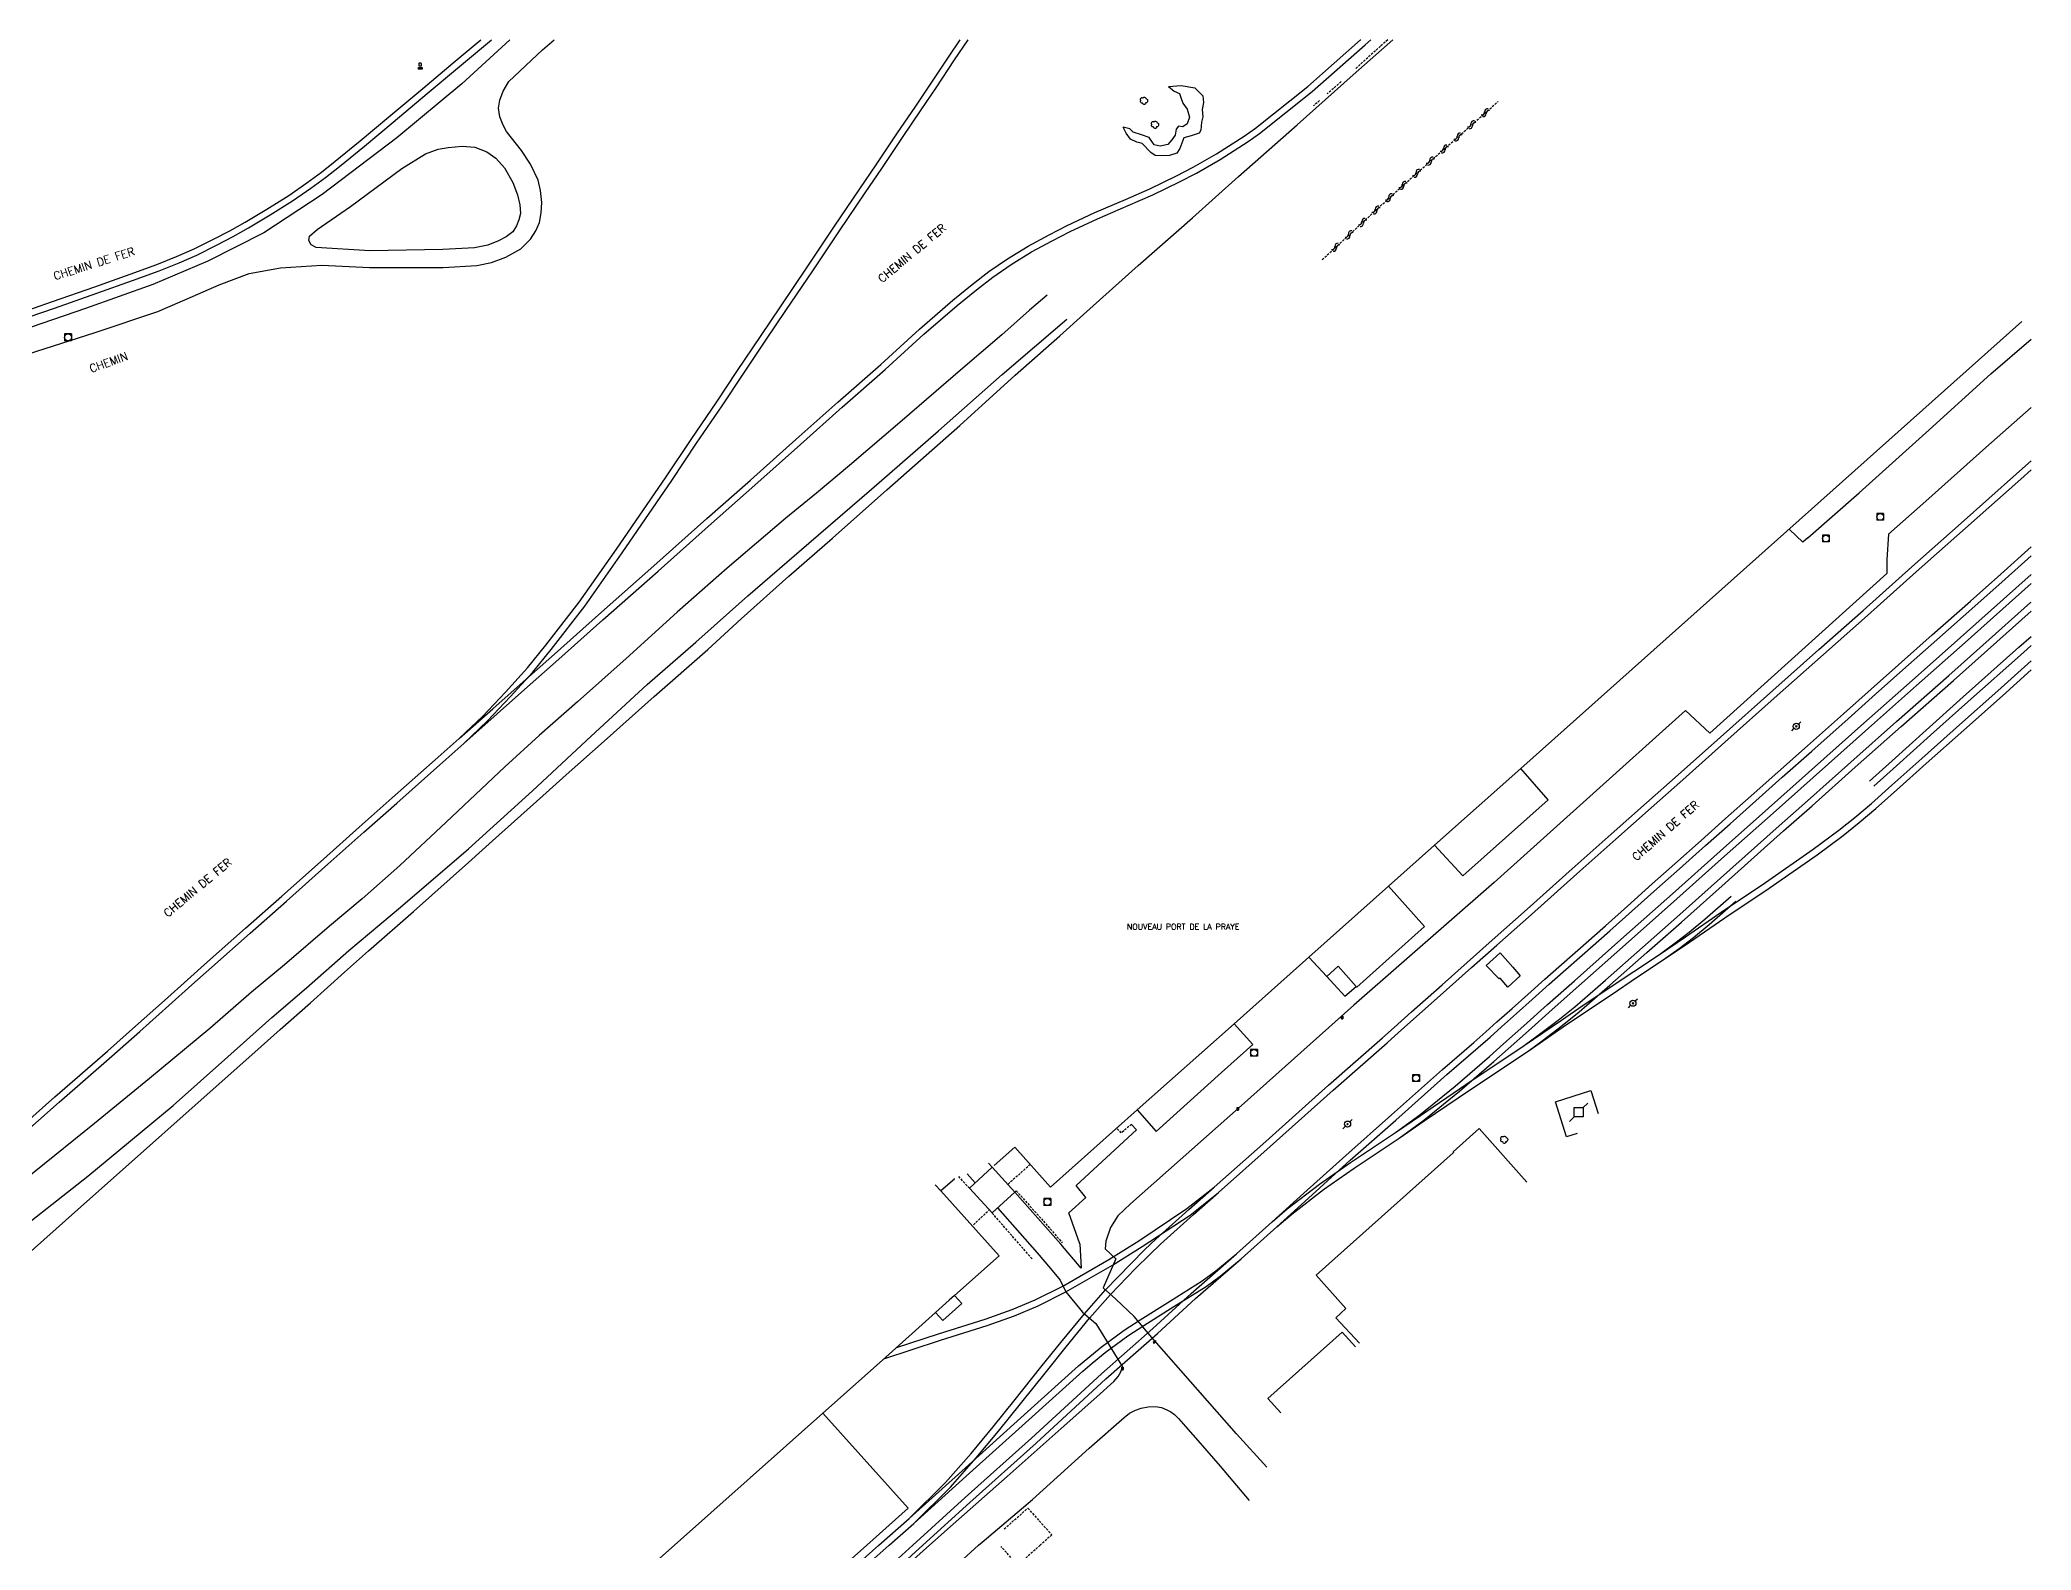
# Model space of a CAD drawing. Header units: millimetres. Extents: x 161000 to 162000, y 122000 to 123000.
# Drawn here: x 161564.6 to 162000, y 122669.9 to 123000 of the extents above; entities that cross this region are included whole.
import ezdxf
from ezdxf.enums import TextEntityAlignment as Align

# ---------------------------------------------------------------- set-up
doc = ezdxf.new("R2010")
doc.units = ezdxf.units.MM
doc.linetypes.add('DASHED', pattern=[0.75, 0.5, -0.25])
doc.layers.get('0').update_dxf_attribs({"linetype": 'CONTINUOUS'})
for name, color, linetype in [('W0014', 7, 'CONTINUOUS'), ('W0017', 7, 'CONTINUOUS'), ('W0104', 1, 'CONTINUOUS'), ('W0112', 1, 'DASHED'), ('W0120', 7, 'CONTINUOUS'), ('W0211', 2, 'CONTINUOUS'), ('W0214', 2, 'CONTINUOUS'), ('W0300', 7, 'CONTINUOUS'), ('W0401', 7, 'CONTINUOUS'), ('W0420', 7, 'CONTINUOUS'), ('W0438', 7, 'CONTINUOUS'), ('W0473', 7, 'CONTINUOUS'), ('W0500', 5, 'DASHED'), ('W0511', 5, 'CONTINUOUS'), ('W0600', 7, 'CONTINUOUS'), ('W0700', 7, 'CONTINUOUS'), ('W0984', 7, 'CONTINUOUS'), ('W0989', 7, 'CONTINUOUS')]:
    doc.layers.add(name, color=color, linetype=linetype)
doc.styles.get("Standard").update_dxf_attribs({"font": 'romans.shx', "width": 0.85})

# ---------------------------------------------------------------- blocks, each defined once
blk = doc.blocks.new('T600')
for p, q in [((-0.999999, 0.999999), (0.999999, 0.999999)), ((-0.999999, -0.999999), (-0.999999, 0.999999)), ((0.999999, 0.999999), (1.999998, 1.999998)), ((0.999999, 0.999999), (0.999999, -0.999999)), ((-0.999999, -0.999999), (-1.999998, -1.999998)), ((0.999999, -0.999999), (-0.999999, -0.999999))]:
    blk.add_line(p, q)
blk = doc.blocks.new('T300')
for p, q in [((-0.8, 0.51), (-0.86, 0.34)), ((-0.86, 0.34), (-0.86, 0.17)), ((-0.86, 0.17), (-0.74, 0.06)), ((-0.69, 0.63), (-0.8, 0.51)), ((-0.8, -0.06), (-0.74, 0.06)), ((-0.74, 0.06), (-0.69, 0.11)), ((-0.57, 0.69), (-0.69, 0.63)), ((-0.46, 0.69), (-0.57, 0.69)), ((-0.29, 0.63), (-0.46, 0.69)), ((-0.29, 0.63), (-0.17, 0.74)), ((-0.23, 0.57), (-0.29, 0.63)), ((-0.17, 0.74), (-0.06, 0.8)), ((-0.06, 0.8), (0.06, 0.8)), ((0.06, 0.8), (0.23, 0.74)), ((0.23, 0.74), (0.34, 0.63)), ((0.34, 0.63), (0.4, 0.51)), ((0.46, 0.46), (0.34, 0.46)), ((0.4, 0.51), (0.4, 0.46)), ((0.57, 0.4), (0.46, 0.46)), ((0.57, 0.4), (0.69, 0.29)), ((0.69, 0.29), (0.74, 0.17)), ((0.74, 0.06), (0.69, -0.17)), ((0.74, 0.17), (0.74, 0.06)), ((-0.8, -0.17), (-0.8, -0.06)), ((-0.8, -0.23), (-0.8, -0.17)), ((-0.74, -0.34), (-0.8, -0.23)), ((-0.69, -0.4), (-0.74, -0.34)), ((-0.51, -0.46), (-0.69, -0.4)), ((-0.4, -0.46), (-0.51, -0.46)), ((-0.4, -0.46), (-0.34, -0.46)), ((-0.34, -0.46), (-0.34, -0.4)), ((-0.34, -0.51), (-0.34, -0.46)), ((-0.29, -0.63), (-0.34, -0.51)), ((-0.17, -0.74), (-0.29, -0.63)), ((-0.06, -0.8), (-0.17, -0.74)), ((0.06, -0.8), (-0.06, -0.8)), ((0.17, -0.74), (0.06, -0.8)), ((0.23, -0.69), (0.17, -0.74)), ((0.29, -0.46), (0.23, -0.46)), ((0.29, -0.63), (0.23, -0.69)), ((0.46, -0.4), (0.29, -0.46)), ((0.34, -0.51), (0.29, -0.63)), ((0.34, -0.51), (0.34, -0.46)), ((0.57, -0.34), (0.46, -0.4)), ((0.63, -0.29), (0.57, -0.34)), ((0.69, -0.17), (0.63, -0.29))]:
    blk.add_line(p, q)
blk = doc.blocks.new('T473')
for p, q in [((-0.166667, 0.166667), (0.166667, -0.166667)), ((-0.166667, -0.166667), (0.166667, 0.166667)), ((0.500001, 0.500001), (1.000002, 1.000002)), ((-1.000002, -1.000002), (-0.500001, -0.500001))]:
    blk.add_line(p, q)
blk.add_ellipse((0, 0), major_axis=(0.471405, 0.471405), ratio=1, start_param=5.4977871438, end_param=11.780972451)
blk = doc.blocks.new('T420')
for p, q in [((0.75, 0.75), (-0.75, 0.75)), ((-0.75, 0.75), (-0.75, -0.75)), ((0.75, 0.75), (0.75, -0.75)), ((0.75, -0.75), (-0.75, -0.75))]:
    blk.add_line(p, q)
blk.add_ellipse((0, 0), major_axis=(-0.53, 0.53), ratio=1, start_param=3.926991, end_param=10.210176)
blk = doc.blocks.new('T401')
for p, q in [((-0.3, 0.3), (0, 0.3)), ((-0.3, -0.25), (-0.3, 0.3)), ((-0.3, 0.15), (0, 0.15)), ((-0.3, 0), (0, 0)), ((0, 0.3), (0, -0.25)), ((-0.3, -0.15), (0, -0.15)), ((-0.3, -0.25), (-0.3, -0.3)), ((-0.3, -0.3), (0, -0.3)), ((0, -0.3), (0, -0.25))]:
    blk.add_line(p, q)
blk = doc.blocks.new('T438')
for p, q in [((-0.4, 0.2), (0.4, 0.2)), ((-0.4, -0.2), (-0.4, 0.2)), ((0.15, 1.1), (-0.3, 1.1)), ((-0.3, 1.1), (-0.3, 0.5)), ((-0.3, 0.5), (0.15, 0.5)), ((0.3, 0.65), (0.3, 0.95)), ((0.4, 0.2), (0.4, -0.2))]:
    blk.add_line(p, q)
at = {"flags": 128}
for points in [[(-0.4, -0.2), (0.4, 0.2)], [(0.4, -0.2), (-0.4, -0.2)]]:
    blk.add_lwpolyline(points, dxfattribs=at)
for centre, major_axis, start_param, end_param in [((0.15, 0.95), (0.106, -0.106), 0.785398, 2.356194), ((0.15, 0.65), (0.106, 0.106), 3.926991, 5.497787)]:
    blk.add_ellipse(centre, major_axis=major_axis, ratio=1, start_param=start_param, end_param=end_param)
blk = doc.blocks.new('t500o')
at = {"color": 0, "linetype": 'Continuous'}
for centre, start, end in [((-0.5, 0.625), 216.8699, 323.1301), ((0.5, -0.125), 36.8699, 143.1301), ((0.5, -0.625), 36.8699, 143.1301), ((-0.5, 0.125), 216.8699, 323.1301)]:
    blk.add_arc(centre, 0.625, start, end, dxfattribs=at)

msp = doc.modelspace()

# ---------------------------------------------------------------- linework, layer by layer
at = {"layer": 'W0014'}
msp.add_lwpolyline([(161773.26, 122754.02), (161777.76, 122757.96)], dxfattribs=at)
at = {"layer": 'W0017'}
for points in [[(161667.4, 123000), (161656.89, 122990.39), (161642.67, 122978.57), (161626.35, 122966.23), (161613.6, 122957.84), (161601.32, 122951.65), (161589.28, 122946.56)], [(161590.39, 122940.65), (161598, 122943.91), (161603.81, 122946.44), (161610.37, 122948.97), (161617.21, 122950.18), (161626.27, 122950.77), (161636.69, 122950.25), (161652.81, 122950.24), (161660.14, 122950.66), (161663.35, 122951.33), (161666.46, 122952.5), (161669.76, 122954.33), (161671.87, 122956.47), (161673.06, 122958.28), (161673.82, 122960.09), (161674.25, 122962.21), (161674.36, 122964.44), (161674.07, 122967.09), (161673.56, 122969.3), (161671.89, 122972.85), (161669.91, 122975.79), (161666.67, 122979.95), (161665.88, 122981.36), (161665.2, 122983.18), (161664.85, 122985.08), (161665.15, 122986.84), (161665.9, 122988.78), (161667.16, 122990.87), (161674.49, 122997.82), (161677.04, 123000)], [(161589.28, 122946.56), (161574.6, 122941.31), (161553.08, 122933.93), (161530.51, 122926.49), (161505.4, 122917.71), (161489.39, 122911.69), (161482.59, 122908.75), (161474.89, 122904.51), (161466.05, 122898.72), (161455.78, 122891.48), (161446.51, 122884.58), (161436.45, 122876.56), (161424.85, 122867.5), (161414.87, 122860), (161402.16, 122850.18), (161388.32, 122839.65), (161376.74, 122830.24), (161370.67, 122824), (161363.35, 122813.84), (161358.53, 122805.2), (161353.07, 122793.93), (161347.8, 122782.48), (161343.81, 122773.08), (161340.39, 122764.89)], [(161784.88, 122944.21), (161781.02, 122940.9), (161774.94, 122935.5), (161765.93, 122927.8), (161753.12, 122916.81), (161741.61, 122906.99), (161734.39, 122900.93), (161727.7, 122895.47), (161714.89, 122884.56), (161703.98, 122874.91), (161692.83, 122864.76), (161682.15, 122855.32), (161673.76, 122847.93), (161666.28, 122841.12), (161653.41, 122829.06), (161643.34, 122819.57), (161635.06, 122812.29), (161627.92, 122806.28), (161618.1, 122797.87), (161610.85, 122791.89)], [(161400.58, 122843.01), (161404.84, 122846.55), (161417.14, 122856.67), (161427.5, 122864.6), (161439.01, 122873.67), (161447.87, 122880.41), (161459.73, 122888.96), (161469.2, 122895.3), (161477.31, 122900.6), (161485.71, 122905.13), (161490.88, 122907.41), (161506.93, 122913.37), (161531.81, 122922.07), (161552.73, 122928.36), (161576.72, 122936.01), (161590.39, 122940.65)], [(161615.35, 122786.33), (161622.92, 122792.82), (161632.14, 122800.96), (161643.49, 122810.45), (161658.31, 122823.23), (161672.29, 122835.84), (161685.12, 122847.82), (161697.38, 122859.14), (161708.03, 122868.34), (161719.41, 122878.52), (161732.77, 122889.98), (161746.43, 122901.79), (161761.06, 122914.54), (161774.99, 122926.88), (161789.12, 122938.96)], [(161951.17, 122891.14), (161962.38, 122901), (161977.73, 122914.76), (161991.21, 122927), (162000, 122934.58)], [(162000, 122919.64), (161990.1, 122910.92), (161976.97, 122899.19), (161968.79, 122891.97)], [(161951.17, 122891.14), (161950.06, 122890.19), (161947.13, 122893.02)], [(161968.79, 122891.97), (161968.46, 122886.42)], [(161968.46, 122886.42), (161968.43, 122883.37), (161929.74, 122848.44), (161924.4, 122853.45), (161882.6, 122815.87), (161851.89, 122789.03)], [(161610.85, 122791.89), (161601.78, 122783.96), (161588.57, 122773.03)], [(161851.89, 122789.03), (161827.37, 122767.13), (161803.09, 122745.62), (161800.33, 122742.97), (161798.73, 122740.41), (161797.66, 122737.42), (161797.52, 122735.78), (161799.86, 122733.61), (161797.07, 122727.26)], [(161593.75, 122767.13), (161605.7, 122777.73), (161615.35, 122786.33)], [(161588.57, 122773.03), (161576.56, 122763.18), (161550.13, 122741.93), (161524, 122720.05), (161479.84, 122680.04), (161480.14, 122678.26), (161479.68, 122675.96), (161478.67, 122673.29), (161476.81, 122671)], [(161486.41, 122671), (161492.04, 122675.92), (161513.7, 122696.62), (161519.05, 122703.13), (161521.82, 122708.27), (161523.44, 122711.69), (161526.59, 122715.33), (161530.16, 122718.2), (161534.13, 122720.46), (161539.66, 122723.7), (161554.82, 122735.78), (161575.07, 122751.63), (161593.75, 122767.13)], [(161791.98, 122736.88), (161789.6, 122743.64), (161793.31, 122747.03), (161791.19, 122749.61), (161804.37, 122761.76), (161803.3, 122762.97)], [(161772.04, 122754.52), (161772.8, 122753.65)], [(161767.37, 122752.19), (161769.13, 122750.21)], [(161773.99, 122744.71), (161782.68, 122734.87), (161785.55, 122731.47), (161787.69, 122728.94), (161788.94, 122726.39), (161792.6, 122721.92), (161795.46, 122719.44), (161801.35, 122709.98)], [(161791.98, 122736.88), (161792.32, 122731.52), (161787.82, 122736.81), (161777.79, 122748.18)], [(161832.86, 122688.04), (161826.25, 122695.38), (161807.76, 122716.37), (161803.87, 122720.98), (161799.89, 122724.78), (161797.07, 122727.26)], [(161759.14, 122671), (161764.33, 122675.63), (161776.13, 122686.01), (161787.93, 122696.54), (161795.7, 122703.4), (161799.42, 122706.76), (161800.39, 122707.9), (161800.98, 122708.89), (161801.35, 122709.98)], [(161769.86, 122671), (161770.61, 122671.67), (161781.64, 122681.01), (161794.01, 122692.18), (161801.69, 122698.89), (161802.84, 122699.84), (161804.13, 122700.55), (161805.39, 122700.95), (161806.95, 122701.24), (161808.55, 122701.29), (161809.88, 122701.1), (161811.03, 122700.6), (161811.92, 122700.13), (161812.66, 122699.55), (161813.57, 122698.67), (161815.1, 122696.96), (161818.3, 122693.32), (161822.68, 122688.25), (161829, 122680.81)], [(161724.49, 122639.35), (161724.13, 122639.73), (161734.76, 122649.3), (161750.17, 122663), (161759.14, 122671)], [(161729.09, 122634.8), (161741.96, 122645.92), (161756.39, 122658.74), (161769.86, 122671)]]:
    msp.add_lwpolyline(points, dxfattribs=at)
msp.add_lwpolyline([(161625.25, 122958.52), (161632.52, 122963.58), (161643.75, 122971.89), (161648.96, 122975.12), (161651.67, 122976.12), (161653.9, 122976.5), (161656.91, 122976.76), (161659.73, 122976.52), (161662.32, 122975.56), (161664.31, 122974.12), (161666.18, 122972.02), (161668.05, 122968.85), (161669.03, 122966.15), (161669.54, 122963.94), (161669.67, 122962.08), (161669.32, 122960.67), (161668.83, 122959.36), (161668.04, 122958.07), (161666.58, 122956.94), (161664.9, 122956.04), (161662.57, 122955.13), (161659.67, 122954.56), (161652.74, 122954.19), (161636.73, 122953.87), (161625.04, 122954.59), (161623.9, 122955.18), (161623.43, 122956.18), (161623.57, 122957.07)], close=True, dxfattribs=at)
at = {"layer": 'W0104'}
for points in [[(161997.94, 122938.42), (161888.41, 122840.76)], [(161888.41, 122840.76), (161869.56, 122823.98)], [(161869.56, 122823.98), (161875.75, 122817.31), (161894.42, 122833.92), (161888.41, 122840.76)], [(161869.56, 122823.98), (161859.48, 122815.01)], [(161859.48, 122815.01), (161842.08, 122799.52)], [(161852.42, 122793.12), (161852.54, 122792.99), (161867.35, 122806.25), (161859.48, 122815.01)], [(161842.08, 122799.52), (161825.72, 122784.95)], [(161845.99, 122795.3), (161842.08, 122799.52)], [(161852.42, 122793.12), (161848.49, 122797.53), (161845.99, 122795.3)], [(161845.99, 122795.3), (161849.97, 122791.01), (161852.42, 122793.12)], [(161825.72, 122784.95), (161804.54, 122766.13)], [(161804.54, 122766.13), (161808.65, 122761.4), (161822.95, 122774.33), (161829.79, 122780.46), (161825.72, 122784.95)], [(161804.54, 122766.13), (161785.57, 122749.23), (161777.79, 122757.99)], [(161853.12, 122715.17), (161847.95, 122720.72), (161850.15, 122722.76), (161843.65, 122730.04), (161873.63, 122756.76), (161873.77, 122756.87), (161873.65, 122756.99), (161879.3, 122762.04), (161889.73, 122750.32)], [(161760.38, 122749.8), (161761.6, 122748.45)], [(161764.42, 122751.18), (161764.58, 122751), (161761.6, 122748.45)], [(161761.6, 122748.45), (161774.33, 122734.26), (161764.61, 122725.6)], [(161764.61, 122725.6), (161763.43, 122724.55), (161760.47, 122721.88)], [(161760.47, 122721.88), (161762.07, 122720.11), (161766.22, 122723.86), (161764.61, 122725.6)], [(161760.47, 122721.88), (161748.84, 122711.43), (161735.82, 122699.83)], [(161835.91, 122699.92), (161833.08, 122703.06), (161849.35, 122717.58), (161852.24, 122714.39)], [(161735.82, 122699.83), (161703.35, 122671)], [(161745.39, 122671), (161754.48, 122679.09), (161735.82, 122699.83)], [(161703.35, 122671), (161606.54, 122585.04)], [(161745.39, 122671), (161625.32, 122564.15), (161619.99, 122570.09)]]:
    msp.add_lwpolyline(points, dxfattribs=at)
msp.add_lwpolyline([(161880.8, 122797.67), (161883.87, 122800.44), (161886.66, 122797.36), (161888.27, 122795.46), (161885.54, 122792.99), (161883.89, 122794.91), (161883.69, 122794.77)], close=True, dxfattribs=at)
at = {"layer": 'W0112'}
for points in [[(161859.31, 123000), (161857.73, 122998.61), (161852.27, 122993.7)], [(161849.12, 122990.86), (161846.1, 122988.2)], [(161844.43, 122986.74), (161843.07, 122985.57)], [(161801.05, 122761.12), (161800.08, 122762.13)], [(161803.31, 122762.99), (161801.02, 122761.09)], [(161781.17, 122754.22), (161776.25, 122749.87)], [(161767.85, 122749), (161765.54, 122751.57)], [(161777.79, 122748.18), (161778.09, 122748.46), (161784.04, 122741.83), (161788.13, 122737.12)], [(161768.74, 122741.04), (161772.19, 122744.29)], [(161781.54, 122733.61), (161772.81, 122743.63)], [(161775.45, 122674.57), (161780.62, 122679.09), (161785.87, 122673.27), (161783.33, 122671)], [(161783.33, 122671), (161778.44, 122666.64), (161774.78, 122670.7)]]:
    msp.add_lwpolyline(points, dxfattribs=at)
at = {"layer": 'W0120'}
msp.add_lwpolyline([(161772.79, 122753.66), (161777.79, 122748.18), (161772.81, 122743.63), (161767.85, 122749), (161772.79, 122753.66)], close=True, dxfattribs=at)
at = {"layer": 'W0211'}
msp.add_lwpolyline([(161811.41, 122989.81), (161812.64, 122988.82), (161813.78, 122988.26), (161814.08, 122987.38), (161814.53, 122986.17), (161815.45, 122984.86), (161815.94, 122983.11), (161815.46, 122981.61), (161814.48, 122981), (161813.6, 122981.1), (161813.05, 122980.47), (161812.82, 122979.19), (161812.08, 122978.16), (161811.25, 122977.14), (161809.55, 122976.77), (161808.21, 122977.07), (161807.15, 122978.68), (161805.47, 122979.22), (161803.63, 122979.81), (161802.89, 122980.52), (161801.5, 122980.89)], dxfattribs=at)
at = {"layer": 'W0214'}
msp.add_lwpolyline([(161811.41, 122989.81), (161814.14, 122990.02), (161817.15, 122989.51), (161818.92, 122987.74), (161819.06, 122986.31), (161818.71, 122984.79), (161818.9, 122983.14), (161818.63, 122982.01), (161818.43, 122980.28), (161818.07, 122979.64), (161816.35, 122979.03), (161814.72, 122978.62), (161813.86, 122976.28), (161813.23, 122975.25), (161811.62, 122974.76), (161809.75, 122974.62), (161808.5, 122974.76), (161807.5, 122975.41), (161805.61, 122977.37), (161804.44, 122977.62), (161803.1, 122978.31), (161802.09, 122979.63), (161801.5, 122980.89)], dxfattribs=at)
at = {"layer": 'W0500'}
msp.add_lwpolyline([(161844.99, 122951.97), (161862.48, 122968.04), (161883.46, 122986.54)], dxfattribs=at)
at = {"layer": 'W0511'}
for points in [[(161612.97, 122779.96), (161617.14, 122783.73), (161623.81, 122789.57), (161631.23, 122796.27), (161636.48, 122800.9), (161646.3, 122809.51), (161658.3, 122820.18), (161663.61, 122824.95), (161674.57, 122834.78), (161679.65, 122839.34), (161687.98, 122846.73), (161698.94, 122856.49), (161710.65, 122866.79), (161717.98, 122873.45), (161728.39, 122882.79), (161737.9, 122891.12), (161749.8, 122901.64), (161765.74, 122915.74), (161777.84, 122926.69), (161787.62, 122935.33), (161792.79, 122939.96), (161804.74, 122950.65), (161816.63, 122961.09), (161826.68, 122970.17), (161839.52, 122981.42), (161851.77, 122992.33), (161860.42, 123000)], [(161490.46, 122671), (161508.39, 122687.05), (161538.26, 122713.57), (161570.21, 122742), (161612.97, 122779.96)]]:
    msp.add_lwpolyline(points, dxfattribs=at)
at = {"layer": 'W0600'}
msp.add_lwpolyline([(161900.76, 122760.97), (161898.41, 122760.22), (161895.97, 122767.88), (161903.72, 122770.35), (161905.31, 122765.36)], dxfattribs=at)
at = {"layer": 'W0700'}
for points in [[(161590.16, 122950.88), (161594.51, 122952.64), (161598.33, 122954.3), (161602.58, 122956.44), (161606.17, 122958.28), (161609.47, 122960.15), (161614.2, 122962.99), (161619.01, 122966.01), (161623.01, 122968.76), (161626.15, 122971.06), (161629.17, 122973.47), (161634.62, 122977.91), (161640.89, 122983.15), (161648.32, 122989.38), (161654.99, 122994.96), (161660.23, 122999.34), (161661.03, 123000)], [(161590.68, 122949.51), (161595.08, 122951.29), (161598.95, 122952.97), (161603.25, 122955.12), (161606.87, 122956.99), (161610.22, 122958.88), (161614.97, 122961.74), (161619.81, 122964.78), (161623.86, 122967.55), (161627.05, 122969.89), (161630.1, 122972.33), (161635.56, 122976.78), (161641.84, 122982.02), (161649.26, 122988.25), (161655.94, 122993.83), (161661.18, 122998.21), (161663.32, 123000)], [(161596.89, 122794.6), (161601.27, 122798.47), (161609.6, 122805.85), (161617.54, 122812.88), (161626.6, 122820.96), (161634.45, 122827.93), (161641.66, 122834.31), (161651.05, 122842.64), (161656.28, 122847.3), (161661.45, 122852.19), (161666.39, 122857.4), (161671.24, 122862.79), (161675.27, 122867.68), (161682.54, 122877.1), (161690.72, 122888.71), (161701.55, 122904.49), (161706.99, 122912.65), (161712.59, 122920.86), (161717.02, 122927.5), (161722.29, 122935.4), (161726.51, 122941.65), (161732.4, 122950.35), (161738.23, 122959.08), (161743.86, 122967.42), (161747.46, 122972.71), (161752, 122979.48), (161756.11, 122985.54), (161759.34, 122990.34), (161763.4, 122996.42), (161765.8, 123000)], [(161597.87, 122793.5), (161602.24, 122797.36), (161610.58, 122804.74), (161618.52, 122811.79), (161627.57, 122819.87), (161635.43, 122826.83), (161642.64, 122833.21), (161652.03, 122841.54), (161657.28, 122846.22), (161662.49, 122851.15), (161667.47, 122856.4), (161672.36, 122861.83), (161676.42, 122866.76), (161683.73, 122876.23), (161691.93, 122887.87), (161702.77, 122903.67), (161708.21, 122911.83), (161713.81, 122920.04), (161718.24, 122926.69), (161723.52, 122934.58), (161727.73, 122940.82), (161733.62, 122949.53), (161739.46, 122958.26), (161745.08, 122966.59), (161748.68, 122971.89), (161753.22, 122978.66), (161757.33, 122984.72), (161760.57, 122989.52), (161764.62, 122995.6), (161767.57, 123000)], [(161656.28, 122847.3), (161663.62, 122853.8), (161669.6, 122859.09), (161677.12, 122865.76), (161686.76, 122874.33), (161698.83, 122885.01), (161710.46, 122895.37), (161719.96, 122903.77), (161729.93, 122912.68), (161739.05, 122920.79), (161748.46, 122929.07), (161756.91, 122936.74), (161764.24, 122943.1), (161768.46, 122946.53), (161772.11, 122949.35), (161776.2, 122952.13), (161780.72, 122954.92), (161785.29, 122957.39), (161789.2, 122959.42), (161795.26, 122962.24), (161801.97, 122965.11), (161807.33, 122967.47), (161813.16, 122970.26), (161816.77, 122972.16), (161821.91, 122975.12), (161827.96, 122978.98), (161830.38, 122980.72), (161841.81, 122989.82), (161853.38, 122999.98), (161853.4, 123000)], [(161657.28, 122846.22), (161664.6, 122852.7), (161670.58, 122857.99), (161678.1, 122864.66), (161687.73, 122873.23), (161699.8, 122883.91), (161711.44, 122894.27), (161720.93, 122902.67), (161730.91, 122911.58), (161740.03, 122919.69), (161749.44, 122927.98), (161757.88, 122935.64), (161765.19, 122941.97), (161769.37, 122945.38), (161772.98, 122948.16), (161777, 122950.9), (161781.46, 122953.65), (161785.97, 122956.09), (161789.85, 122958.1), (161795.86, 122960.9), (161802.56, 122963.76), (161807.95, 122966.13), (161813.82, 122968.95), (161817.48, 122970.87), (161822.67, 122973.87), (161828.79, 122977.76), (161831.27, 122979.55), (161842.76, 122988.69), (161854.35, 122998.88), (161855.62, 123000)], [(161559.05, 122939.91), (161567.34, 122942.78), (161576.61, 122946.01), (161584.37, 122948.77), (161590.16, 122950.88)], [(161559.53, 122938.52), (161567.82, 122941.39), (161577.09, 122944.62), (161584.87, 122947.39), (161590.68, 122949.51)], [(161858.18, 122781.9), (161860.73, 122784.16), (161864.52, 122787.55), (161871.18, 122793.47), (161876.66, 122798.35), (161882.17, 122803.23), (161889.77, 122809.98), (161899.67, 122818.82), (161908.2, 122826.38), (161915.92, 122833.23), (161922.83, 122839.4), (161932.05, 122847.63), (161943.52, 122857.81), (161953.58, 122866.77), (161963.27, 122875.32), (161973.91, 122884.82), (161984.66, 122894.38), (161996.76, 122905.12), (162000, 122907.97)], [(161859.16, 122780.8), (161861.7, 122783.07), (161865.5, 122786.45), (161872.16, 122792.37), (161877.64, 122797.25), (161883.15, 122802.13), (161890.75, 122808.88), (161900.65, 122817.72), (161909.17, 122825.28), (161916.9, 122832.13), (161923.81, 122838.3), (161933.03, 122846.53), (161944.49, 122856.71), (161954.56, 122865.66), (161964.24, 122874.22), (161974.89, 122883.72), (161985.64, 122893.28), (161997.74, 122904.01), (162000, 122906.01)], [(161878.13, 122780.89), (161880.74, 122783.17), (161883.18, 122785.38), (161886.52, 122788.33), (161889.95, 122791.38), (161893.64, 122794.69), (161896.73, 122797.39), (161900.88, 122801.04), (161906.93, 122806.38), (161911.73, 122810.69), (161917.15, 122815.57), (161922.11, 122819.95), (161927.83, 122825.04), (161933.17, 122829.79), (161938.8, 122834.81), (161944.61, 122839.95), (161951.08, 122845.68), (161958.97, 122852.7), (161964.98, 122858.07), (161970.96, 122863.41), (161978.37, 122869.95), (161986.73, 122877.3), (161993.37, 122883.21), (162000, 122889.18)], [(161879.1, 122779.78), (161881.72, 122782.07), (161884.16, 122784.28), (161887.49, 122787.23), (161890.93, 122790.28), (161894.62, 122793.59), (161897.7, 122796.29), (161901.85, 122799.94), (161907.91, 122805.28), (161912.71, 122809.6), (161918.13, 122814.47), (161923.09, 122818.85), (161928.8, 122823.95), (161934.15, 122828.69), (161939.77, 122833.71), (161945.58, 122838.84), (161952.06, 122844.57), (161959.95, 122851.6), (161965.96, 122856.97), (161971.93, 122862.31), (161979.34, 122868.85), (161987.7, 122876.2), (161994.35, 122882.11), (162000, 122887.2)], [(161881.54, 122777.79), (161884.66, 122780.57), (161889.08, 122784.51), (161894.26, 122789.15), (161900.13, 122794.35), (161910.97, 122803.99), (161921.56, 122813.38), (161931.98, 122822.69), (161942.59, 122832.08), (161963.44, 122850.65), (161973.95, 122859.99), (161984.57, 122869.4), (162000, 122883.12)], [(161882.52, 122776.69), (161885.64, 122779.47), (161890.06, 122783.41), (161895.24, 122788.05), (161901.11, 122793.25), (161911.95, 122802.89), (161922.54, 122812.28), (161932.96, 122821.59), (161943.57, 122830.98), (161964.42, 122849.55), (161974.93, 122858.89), (161985.55, 122868.3), (162000, 122881.15)], [(161889.12, 122780.24), (161892.24, 122782.44), (161896.58, 122785.72), (161900.24, 122788.7), (161906.94, 122794.51), (161915, 122801.63), (161922.54, 122808.29), (161932.09, 122816.82), (161944.89, 122828.2), (161951.1, 122833.71), (161960.58, 122842.12), (161970.59, 122851.05), (161982.01, 122861.11), (161989.46, 122867.74), (161999.88, 122877.02), (162000, 122877.13)], [(161889.99, 122779.01), (161893.11, 122781.26), (161897.48, 122784.57), (161901.19, 122787.57), (161907.91, 122793.41), (161915.97, 122800.52), (161923.52, 122807.19), (161933.07, 122815.72), (161945.86, 122827.1), (161952.08, 122832.61), (161961.55, 122841.02), (161971.57, 122849.95), (161982.99, 122860.01), (161990.43, 122866.64), (162000, 122875.15)], [(161964.62, 122838.02), (161969.59, 122842.43), (161977.02, 122849.13), (161985.16, 122856.41), (161997.33, 122867.24), (162000, 122869.63)], [(161965.59, 122836.92), (161970.58, 122841.34), (161978, 122848.03), (161986.14, 122855.31), (161998.31, 122866.14), (162000, 122867.65)], [(161889.12, 122780.24), (161897.3, 122785.74), (161901.11, 122788.34), (161907.31, 122792.5), (161913.11, 122796.42), (161918.71, 122800.13), (161924.43, 122804), (161932.19, 122809.32), (161941.89, 122815.84), (161952.36, 122823.09), (161957.97, 122827.29), (161961.46, 122830.07), (161965.09, 122833.13), (161969.54, 122837.09), (161976.09, 122842.91), (161984.31, 122850.26), (161992.72, 122857.74), (162000, 122864.3)], [(161889.99, 122779.01), (161897.7, 122784.31), (161901.93, 122787.12), (161908.14, 122791.28), (161913.93, 122795.19), (161919.53, 122798.91), (161925.26, 122802.79), (161933.02, 122808.1), (161942.72, 122814.63), (161953.22, 122821.9), (161958.87, 122826.13), (161962.39, 122828.94), (161966.05, 122832.02), (161970.52, 122835.99), (161977.07, 122841.82), (161985.29, 122849.16), (161993.7, 122856.65), (162000, 122862.32)], [(161918.71, 122800.13), (161922.16, 122802.65), (161925.22, 122804.97), (161928.62, 122807.8), (161934.39, 122812.84)], [(161919.53, 122798.91), (161923.02, 122801.45), (161926.14, 122803.82), (161929.58, 122806.69), (161935.4, 122811.73)], [(161579.38, 122778.98), (161585.5, 122784.41), (161591.86, 122790.04), (161596.89, 122794.6)], [(161580.35, 122777.88), (161586.48, 122783.31), (161592.84, 122788.95), (161597.87, 122793.5)], [(161457.5, 122671), (161467.64, 122680.02), (161478.69, 122689.81), (161489.11, 122699.07), (161498.98, 122707.81), (161508.91, 122716.6), (161518.92, 122725.48), (161530.89, 122736.15), (161542.93, 122746.83), (161554.93, 122757.46), (161567.85, 122768.96), (161579.38, 122778.98)], [(161749.15, 122711.7), (161761.52, 122715.8), (161771.74, 122719.02), (161777.73, 122721.12), (161782.86, 122723.33), (161788.95, 122726.4), (161799.1, 122732.19), (161805.65, 122736.28), (161816.11, 122743.15), (161822.29, 122748.06), (161833.63, 122758.16), (161847.36, 122770.43), (161859.16, 122780.8)], [(161751.93, 122714.2), (161761.07, 122717.21), (161771.27, 122720.42), (161777.19, 122722.49), (161782.23, 122724.66), (161788.28, 122727.65), (161798.33, 122733.45), (161804.87, 122737.49), (161815.42, 122744.59), (161821.35, 122749.22), (161832.64, 122759.26), (161846.38, 122771.53), (161858.18, 122781.9)], [(161755.48, 122671), (161766.94, 122681.43), (161781.39, 122694.43), (161796.7, 122708.44), (161807.98, 122718.35), (161816.3, 122726), (161826.27, 122734.71), (161834.02, 122741.68), (161840.97, 122747.97), (161850.17, 122756.18), (161860.12, 122765.03), (161871.31, 122774.99), (161878.13, 122780.89)], [(161757.67, 122671), (161767.93, 122680.34), (161782.41, 122693.33), (161797.68, 122707.35), (161808.97, 122717.25), (161817.28, 122724.9), (161827.24, 122733.61), (161835.03, 122740.55), (161841.96, 122746.88), (161851.11, 122755.16), (161861.1, 122763.93), (161872.26, 122773.91), (161879.1, 122779.78)], [(161860.98, 122761.17), (161866.46, 122764.95), (161876.36, 122771.7), (161889.12, 122780.24)], [(161861.82, 122759.96), (161867.29, 122763.73), (161877.19, 122770.48), (161889.99, 122779.01)], [(161459.71, 122671), (161468.62, 122678.92), (161479.67, 122688.71), (161490.08, 122697.97), (161499.95, 122706.71), (161509.89, 122715.5), (161519.9, 122724.38), (161531.87, 122735.05), (161543.9, 122745.73), (161555.9, 122756.36), (161568.83, 122767.85), (161580.35, 122777.88)], [(161834.02, 122741.68), (161837.34, 122744.5), (161844.37, 122749.94), (161851.15, 122754.64), (161860.98, 122761.17), (161866.31, 122765.09), (161874.07, 122771.34), (161881.54, 122777.79)], [(161835.03, 122740.55), (161838.31, 122743.32), (161845.25, 122748.76), (161851.98, 122753.42), (161861.82, 122759.96), (161867.21, 122763.92), (161875.01, 122770.22), (161882.52, 122776.69)], [(161754.69, 122676.86), (161762.62, 122684.73), (161768.22, 122691.04), (161773.05, 122696.84), (161777.83, 122702.85), (161783.49, 122709.93), (161787.86, 122715.28), (161792.98, 122721.56), (161797.6, 122726.79), (161803.11, 122732.51), (161806.23, 122735.62), (161808.58, 122737.9), (161815.85, 122744.38), (161821.35, 122749.22)], [(161755.67, 122675.76), (161763.69, 122683.72), (161769.34, 122690.07), (161774.2, 122695.93), (161779.03, 122701.91), (161784.71, 122708.94), (161789.01, 122714.35), (161794.1, 122720.61), (161798.68, 122725.79), (161804.15, 122731.48), (161807.27, 122734.54), (161809.6, 122736.83), (161816.82, 122743.28), (161822.29, 122748.06)], [(161748.05, 122671), (161754.69, 122676.86), (161766.9, 122687.83), (161779.09, 122698.82), (161791.68, 122710.18), (161793.77, 122711.91), (161796.65, 122714.28), (161801.67, 122717.98), (161805.2, 122720.29), (161811.79, 122724.43), (161818.76, 122728.81), (161821.74, 122730.95), (161826.27, 122734.71)], [(161750.28, 122671), (161755.67, 122675.76), (161767.89, 122686.73), (161780.08, 122697.72), (161792.64, 122709.06), (161794.71, 122710.78), (161797.56, 122713.12), (161802.51, 122716.77), (161806, 122719.05), (161812.58, 122723.18), (161819.59, 122727.58), (161822.64, 122729.79), (161827.24, 122733.61)], [(161589.05, 122529.99), (161595.39, 122535.58), (161603.93, 122543.07), (161610.42, 122548.77), (161618.89, 122556.32), (161628.73, 122565.07), (161641.74, 122576.63), (161653.3, 122586.93), (161663.78, 122596.22), (161669.54, 122601.3), (161677.34, 122608.16), (161687.33, 122617.13), (161699.01, 122627.54), (161711.67, 122638.74), (161722.15, 122648.04), (161734.91, 122659.32), (161746.69, 122669.8), (161748.05, 122671)], [(161590.02, 122528.88), (161596.36, 122534.47), (161604.9, 122541.96), (161611.39, 122547.67), (161619.87, 122555.22), (161629.7, 122563.97), (161642.72, 122575.53), (161654.28, 122585.82), (161664.75, 122595.12), (161670.51, 122600.2), (161678.32, 122607.06), (161688.31, 122616.04), (161699.99, 122626.44), (161712.64, 122637.64), (161723.13, 122646.94), (161735.89, 122658.21), (161747.67, 122668.7), (161750.28, 122671)], [(161591.98, 122525.62), (161601, 122533.63), (161609.7, 122541.27), (161615.61, 122546.54), (161627.58, 122557.1), (161640.96, 122569.04), (161654.91, 122581.36), (161665.98, 122591.29), (161675.98, 122600.19), (161683.08, 122606.41), (161695.14, 122617.13), (161705.17, 122626.07), (161714.91, 122634.68), (161745.06, 122661.51), (161755.48, 122671)], [(161592.96, 122524.52), (161601.98, 122532.52), (161610.68, 122540.17), (161616.58, 122545.44), (161628.56, 122555.99), (161641.94, 122567.94), (161655.89, 122580.26), (161666.95, 122590.19), (161676.96, 122599.08), (161684.06, 122605.31), (161696.12, 122616.03), (161706.14, 122624.97), (161715.88, 122633.57), (161746.05, 122660.42), (161757.67, 122671)]]:
    msp.add_lwpolyline(points, dxfattribs=at)

# ---------------------------------------------------------------- block references
at = {"layer": 'W0300', "rotation": 359.9999899820874}
for p in [(161806.07, 122986.65), (161808.47, 122981.42), (161884.82, 122759.6)]:
    msp.add_blockref('T300', p, dxfattribs=at)
at = {"layer": 'W0401'}
for p in [(161849.47, 122786.31), (161826.67, 122766.37), (161801.49, 122709.62)]:
    msp.add_blockref('T401', p, dxfattribs=at)
at = {"layer": 'W0401', "rotation": 311.1282479601313}
msp.add_blockref('T401', (161808.42, 122715.34), dxfattribs=at)
at = {"layer": 'W0420', "rotation": 359.9999899820874}
for p in [(161570.75, 122934.98), (161966.99, 122895.74), (161955.11, 122891.01), (161830.09, 122778.61), (161865.51, 122773.08), (161784.89, 122746.03)]:
    msp.add_blockref('T420', p, dxfattribs=at)
at = {"layer": 'W0438', "rotation": 359.9999899820874}
msp.add_blockref('T438', (161647.76, 122993.79), dxfattribs=at)
at = {"layer": 'W0473', "rotation": 359.9999899820874}
for p in [(161948.64, 122849.96), (161912.93, 122789.45), (161850.53, 122763.03)]:
    msp.add_blockref('T473', p, dxfattribs=at)
at = {"layer": 'W0500'}
for p, rotation in [((161880.67, 122984.08), 41.40145897429645), ((161874.67, 122978.78), 41.40145897429645), ((161877.67, 122981.43), 41.40145897429645), ((161871.67, 122976.14), 41.40145897429645), ((161865.66, 122970.85), 41.40145897429645), ((161868.66, 122973.49), 41.40145897429645), ((161859.71, 122965.5), 42.56828877165219), ((161862.66, 122968.2), 41.40145897429645), ((161856.77, 122962.8), 42.56828877165219), ((161850.88, 122957.38), 42.56828877165219), ((161853.82, 122960.09), 42.56828877165219), ((161847.93, 122954.68), 42.56828877165219)]:
    msp.add_blockref('t500o', p, dxfattribs=dict(at, rotation=rotation))
at = {"layer": 'W0600', "rotation": 359.9999899820874}
msp.add_blockref('T600', (161901.05, 122765.63), dxfattribs=at)

# ---------------------------------------------------------------- texts
at = {"layer": 'W0984'}
msp.add_text('NOUVEAU PORT DE LA PRAYE', height=1.25, dxfattribs=at).set_placement((161814.59, 122806.16), align=Align.MIDDLE_CENTER)
at = {"layer": 'W0989'}
for s, rotation, p in [('CHEMIN DE FER', 39.9068, (161755.28, 122953.39)), ('CHEMIN DE FER', 17.6589, (161576.44, 122951.09)), ('CHEMIN', 19.8305, (161579.63, 122929.52)), ('CHEMIN DE FER', 41.1458, (161920.04, 122827.16)), ('CHEMIN DE FER', 39.9068, (161599.1, 122814.74))]:
    msp.add_text(s, height=1.75, rotation=rotation, dxfattribs=at).set_placement(p, align=Align.MIDDLE_CENTER)

doc.saveas('drawing.dxf')
